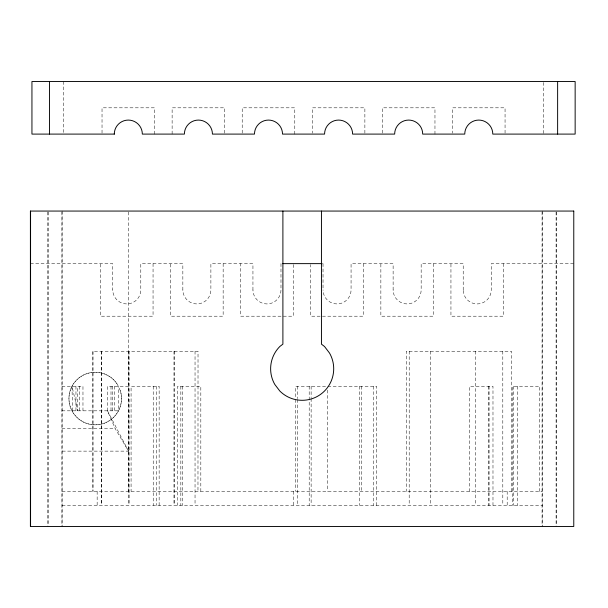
<?xml version="1.0" encoding="UTF-8"?>
<svg xmlns="http://www.w3.org/2000/svg" width="608" height="608" viewBox="0 0 608 608"><rect width="100%" height="100%" fill="white"/><g stroke="black" fill="none" stroke-linecap="round" stroke-linejoin="round"><path stroke-width="0.46" stroke-dasharray="3.04 2.28" d="M513.76 386.293L513.692 505.446M30.4 263.629L112.754 263.629L112.754 290.069M573.61 263.629L491.249 263.629L491.249 289.917A14.022 14.022 0 0 1 477.234 303.932A14.022 14.022 0 0 1 463.212 289.917M92.948 351.242L92.948 491.424L92.887 351.242L198.026 351.242L197.972 491.424M61.94 386.293L82.969 386.293L82.969 410.826M128.531 386.293L107.502 386.293L107.502 410.826L115.208 428.693L128.531 451.128L61.94 451.128M61.94 410.826L118.279 410.826L118.279 386.293M61.94 428.693L115.208 428.693M62.107 491.424L542.23 491.424M62.107 505.446L542.23 505.446M107.502 410.826L128.531 451.128M120.361 390.845L117.511 384.606A26.281 26.281 0 0 0 73.173 384.264A26.281 26.281 0 0 0 91.595 424.582A26.281 26.281 0 0 0 120.361 390.845A26.281 26.281 0 0 1 91.595 424.582A26.281 26.281 0 0 1 73.173 384.264A26.281 26.281 0 0 1 117.504 384.613M72.527 410.826L71.995 386.293L77.71 410.826L77.71 386.293M556.252 212.01L556.252 525.525M556.084 212.01L556.084 526.475M543.605 82.468L543.605 134.094M542.23 211.06L542.23 526.475M542.062 212.01L542.062 526.475M539.737 491.424L539.737 386.293L512.772 386.293L512.772 505.446M517.37 386.293L517.37 505.446M511.45 491.424L511.45 351.242L406.311 351.242L406.311 491.424M507.186 491.424L507.186 505.446M505.058 133.16L505.058 107.814L452.489 107.814L452.489 133.16M503.515 263.629L503.515 316.198L450.946 316.198L450.946 263.629M502.801 351.242L502.808 505.446M492.982 505.446L492.982 386.293L469.642 386.293L469.642 491.424M489.083 386.293L489.083 505.446M488.771 386.293L488.771 505.446M475.312 351.242L475.319 505.446M463.212 290.069L463.212 263.629L421.162 263.629L421.162 289.917A14.022 14.022 0 0 1 407.14 303.932A14.022 14.022 0 0 1 393.125 289.917M434.963 134.094L434.963 107.814L382.394 107.814L382.394 133.16M433.428 263.629L433.428 316.198L380.859 316.198L380.859 263.629M430.335 351.242L430.335 505.446M409.207 351.242L409.192 505.446M393.125 290.069L393.125 263.629L351.067 263.629L351.067 289.917A14.022 14.022 0 0 1 337.052 303.932A14.022 14.022 0 0 1 323.03 289.917M376.641 505.446L376.641 386.293L295.686 386.293L295.686 398.605M373.342 386.293L373.342 505.446M364.876 133.16L364.876 107.814L312.307 107.814L312.307 133.16M363.333 263.629L363.333 316.198L310.764 316.198L310.764 264.571M361.6 386.293L361.6 491.424M359.586 386.293L359.586 505.446M327.484 390.078L327.484 491.424M323.03 263.629L323.03 290.069M311.129 386.293L311.129 397.655M311.129 398.605L311.129 505.446M309.198 386.293L309.198 505.446M297.312 386.293L297.312 398.605M297.312 399.547L297.312 505.446M295.686 399.547L295.686 491.424M294.781 134.094L294.781 107.814L242.212 107.814L242.212 133.16M293.748 491.424L293.748 505.446M293.238 264.571L293.238 316.198L240.677 316.198L240.677 263.629M280.98 263.629L280.98 289.917A14.022 14.022 0 0 1 266.958 303.932A14.022 14.022 0 0 1 252.943 289.917M252.943 290.069L252.943 263.629L210.885 263.629L210.885 289.917A14.022 14.022 0 0 1 196.87 303.932A14.022 14.022 0 0 1 182.848 289.917M224.694 133.16L224.694 107.814L172.125 107.814L172.125 134.094M223.151 263.629L223.151 316.198L170.582 316.198L170.582 263.629M200.822 491.424L200.822 386.293L177.612 386.293L177.612 505.446M195.039 351.242L195.039 505.446M182.848 290.069L182.848 263.629L140.79 263.629L140.79 289.917A14.022 14.022 0 0 1 126.776 303.932A14.022 14.022 0 0 1 112.754 289.917M182.294 386.293L182.294 505.446M180.842 386.293L180.842 505.446M174.192 351.242L174.192 505.446M174.01 351.242L174.01 505.446M159.144 505.446L159.144 386.293L131.077 386.293L131.077 491.424M156.226 386.293L156.226 505.446M154.599 134.094L154.599 107.814L102.03 107.814L102.03 133.16M153.224 386.293L153.224 505.446M153.056 263.629L153.056 316.198L100.495 316.198L100.495 263.629M129.018 351.242L129.018 505.446M128.881 351.242L128.881 505.446M128.531 212.01L128.531 491.424M114.509 386.293L114.509 410.826M112.754 386.293L112.754 410.826M111.006 386.293L111.006 410.826M101.62 351.242L101.62 505.446M101.536 351.242L101.536 505.446M97.151 491.424L97.151 505.446M79.466 386.293L79.466 410.826M75.962 386.293L75.962 410.826M63.483 81.525L63.483 133.16M62.107 211.06L62.107 526.475M61.94 212.01L61.94 526.475M48.085 212.01L48.085 525.525M47.926 212.01L47.926 526.475"/><path stroke-width="0.91" d="M114.296 134.094L31.943 134.094L31.943 81.525L575.145 81.525L575.145 134.094L492.792 134.094A14.022 14.022 0 0 0 478.77 120.08A14.022 14.022 0 0 0 464.755 134.094L422.697 134.094A14.022 14.022 0 0 0 408.682 120.08A14.022 14.022 0 0 0 394.66 134.094L352.61 134.094A14.022 14.022 0 0 0 338.588 120.08A14.022 14.022 0 0 0 324.573 134.094L282.515 134.094A14.022 14.022 0 0 0 268.5 120.08A14.022 14.022 0 0 0 254.478 134.094L212.428 134.094A14.022 14.022 0 0 0 198.406 120.08A14.022 14.022 0 0 0 184.391 134.094L142.333 134.094A14.022 14.022 0 0 0 128.318 120.08A14.022 14.022 0 0 0 114.296 134.094L114.296 133.942M282.842 263.629L322.096 263.629M557.627 81.525L557.627 134.094M321.442 211.06L321.442 344.143L324.528 346.522L329.521 353.066A31.54 31.54 0 0 1 279.809 391.012L274.816 384.469A31.54 31.54 0 0 1 279.923 346.408L282.895 344.143L282.895 211.06M49.461 81.525L49.461 134.094M30.567 211.06L30.567 526.475M573.77 211.06L30.4 211.06L30.4 526.475L573.77 526.475L573.77 211.06"/></g></svg>
